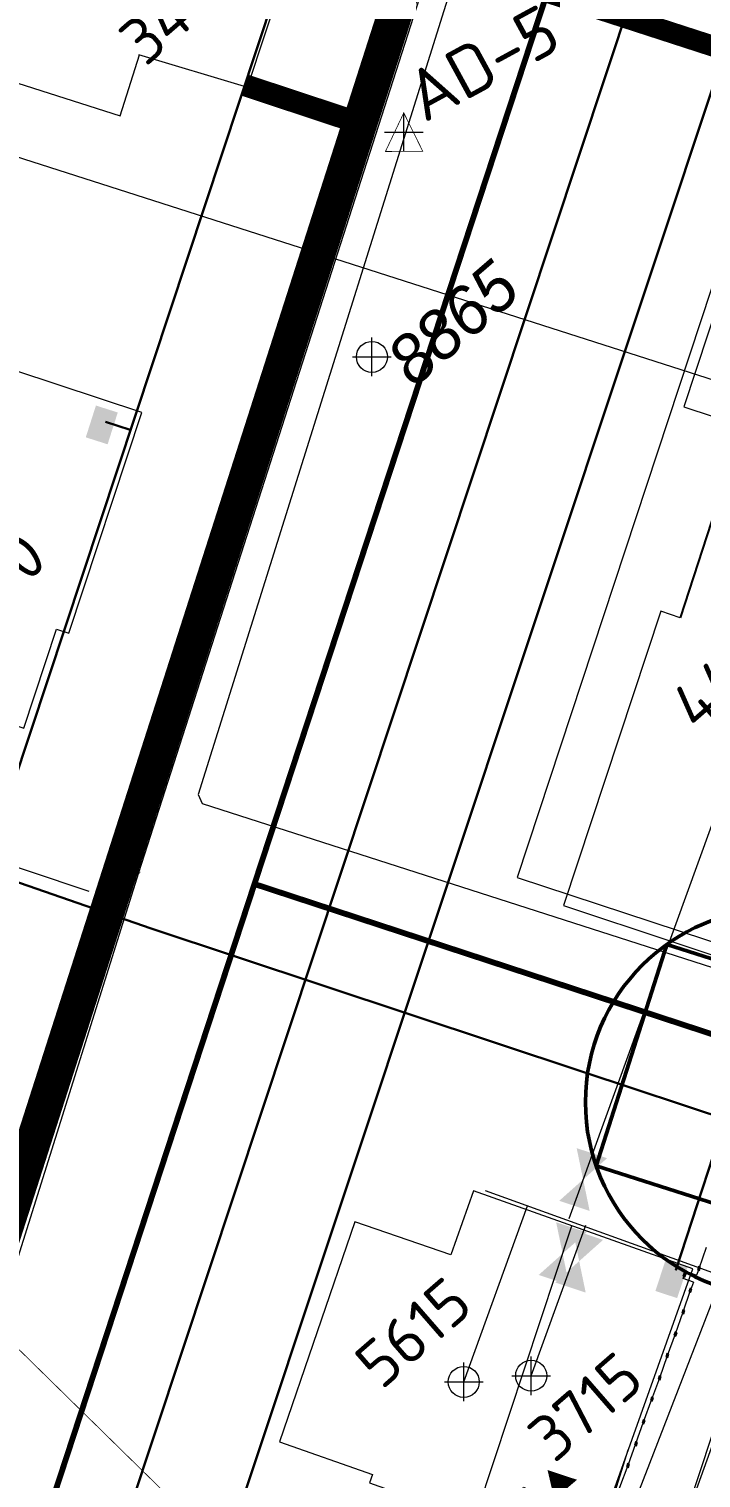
# Model space of a CAD drawing. Header units: millimetres. Extents: x 519 to 9564855, y -810 to 5021775.
# Drawn here: x 9539313.8 to 9539487.2, y 4997115.9 to 4997489.9 of the extents above; entities that cross this region are included whole.
import ezdxf

# ---------------------------------------------------------------- set-up
doc = ezdxf.new("R2010")
doc.units = ezdxf.units.MM
doc.header["$LTSCALE"] = 2
doc.header["$MEASUREMENT"] = 0
doc.header["$PDMODE"] = 2
doc.header["$PDSIZE"] = 5
doc.linetypes.add('ACAD_ISO02W100', pattern=[15, 12, -3])
for name, color, linetype, lineweight in [('200 скв. на 2010 год', 61, 'Continuous', 0), ('PPLINE_GAS', 4, 'GAS_LINE', 30), ('Оптиковолоконный кабель', 220, 'CAB6', 20), ('Скв на 2025 допы от ХеКай', 204, 'Continuous', 0), ('Скважины на 2026', 222, 'Continuous', 50), ('Электро', 1, 'Continuous', 30), ('Электроснаб', 1, 'Continuous', 18), ('Электроснабжене', 1, 'Continuous', 18)]:
    doc.layers.add(name, color=color, linetype=linetype, lineweight=lineweight)
for name, color, linetype in [('Existing roads', 41, 'Continuous'), ('Gaz', 4, 'Continuous'), ('OilColl&Flowlines', 3, 'Continuous'), ('POINT', 7, 'Continuous'), ('PT_ID', 7, 'Continuous'), ('ROAD_GROUND', 9, 'Continuous'), ('Stage 12 wells.Text&Frame', 52, 'Continuous'), ('vodovod', 5, 'Continuous'), ('Скважины  2018 года', 7, 'Continuous'), ('Скважины - Конфликты наземки', 92, 'Continuous'), ('Скважины 2019г.', 241, 'Continuous'), ('Скважины на 2020 год', 140, 'Continuous'), ('Скважины на 2025 год _ОСМОТР', 5, 'Continuous')]:
    doc.layers.add(name, color=color, linetype=linetype)
doc.styles.add('92051501$0$STANDARD', font='simplex.shx')
doc.styles.add('Elect', font='isocpeur.ttf')
doc.styles.add('GeoApp', font='', dxfattribs={"height": 1})
doc.styles.get("Standard").update_dxf_attribs({"font": 'isocpeur.ttf', "width": 0.5})
doc.styles.add('STD', font='txt')
doc.styles.get('GeoApp').set_extended_font_data('D431', italic=True)
doc.linetypes.add('CAB', pattern='A,0.7,-0.43403,["K",Standard,S=0.9,R=0,X=-0.4,Y=-0.3],-0.8', length=1.93403)
doc.linetypes.add('CAB6', pattern='A,0.9,-0.9,["6",Standard,S=0.9,R=0,X=-0.8,Y=-0.4],11', length=12.8)
doc.linetypes.add('g5_121_g', pattern='A,4,-0.4,["Г",GeoApp,S=1,R=0,X=0,Y=-0.5],-1.2,12', length=17.6)
doc.linetypes.add('GAS_LINE', pattern='A,0.5,-0.2,["G",92051501$0$STANDARD,S=0.1,R=0,X=-0.1,Y=-0.05],-0.05', length=0.75)
doc.linetypes.add('WTR_LINE', pattern='A,0.5,-0.2,["W",92051501$0$STANDARD,S=0.1,R=0,X=-0.1,Y=-0.05],-0.05', length=0.75)

# ---------------------------------------------------------------- blocks, each defined once
blk = doc.blocks.new('CROSS')
at = {"color": 0}
for p, q in [((-50, 0), (50, 0)), ((0, -50), (0, 50))]:
    blk.add_line(p, q, dxfattribs=at)

msp = doc.modelspace()

# ---------------------------------------------------------------- hatches: boundary and pattern name
at = {"layer": 'Электро'}
msp.add_hatch(color=256, dxfattribs=at).paths.add_polyline_path([(9539336.72519, 4997390.94281), (9539331.09306, 4997392.73857), (9539328.47509, 4997384.52772), (9539334.10721, 4997382.73195)])
at = {"layer": 'Электро', "ltscale": 0.5}
msp.add_hatch(color=256, dxfattribs=at).paths.add_polyline_path([(9539475.45178, 4997164.18323), (9539481.06402, 4997162.32624), (9539483.77125, 4997170.5081), (9539478.15901, 4997172.36508)])
at = {"layer": 'Электроснаб', "lineweight": 0}
msp.add_hatch(color=1, dxfattribs=at).paths.add_polyline_path([(9539336.72519, 4997390.94281), (9539331.09306, 4997392.73857), (9539328.47509, 4997384.52772), (9539334.10721, 4997382.73195)])
at = {"layer": 'Электроснаб', "lineweight": 0, "ltscale": 0.5}
msp.add_hatch(color=1, dxfattribs=at).paths.add_polyline_path([(9539475.45178, 4997164.18323), (9539481.06402, 4997162.32624), (9539483.77125, 4997170.5081), (9539478.15901, 4997172.36508)])
at = {"layer": 'Электроснабжене', "lineweight": 0}
msp.add_hatch(color=1, dxfattribs=at).paths.add_polyline_path([(9539336.72519, 4997390.94281), (9539331.09306, 4997392.73857), (9539328.47509, 4997384.52772), (9539334.10721, 4997382.73195)])
at = {"layer": 'Электроснабжене', "lineweight": 0, "ltscale": 0.5}
msp.add_hatch(color=1, dxfattribs=at).paths.add_polyline_path([(9539475.45178, 4997164.18323), (9539481.06402, 4997162.32624), (9539483.77125, 4997170.5081), (9539478.15901, 4997172.36508)])

# ---------------------------------------------------------------- linework, layer by layer
at = {"color": 0, "linetype": 'ByBlock', "lineweight": 0, "ltscale": 5, "const_width": 0.2}
msp.add_lwpolyline([(9539410.52999, 4997468.28622), (9539405.79968, 4997458.31593), (9539415.42112, 4997458.38014), (9539410.52999, 4997468.28622)], dxfattribs=at)
at = {"color": 3, "linetype": 'ByBlock', "lineweight": 0, "ltscale": 80}
msp.add_lwpolyline([(9539219.338, 4997304.242), (9539329.24076, 4997267.39262)], dxfattribs=at)
at = {"lineweight": 0}
for points, elevation in [([(9539483.35697, 4997168.62947), (9539482.85352, 4997168.81661), (9539482.55947, 4997167.9562), (9539483.05873, 4997167.77341), (9539483.35697, 4997168.62947)], -1.157), ([(9539487.10297, 4997170.29347), (9539486.59952, 4997170.48061), (9539486.30547, 4997169.6202), (9539486.80473, 4997169.43741), (9539487.10297, 4997170.29347)], -0.979), ([(9539484.89597, 4997164.71647), (9539484.39252, 4997164.90361), (9539484.09847, 4997164.0432), (9539484.59773, 4997163.86041), (9539484.89597, 4997164.71647)], -0.959), ([(9539483.05197, 4997159.12447), (9539482.54852, 4997159.31161), (9539482.25447, 4997158.4512), (9539482.75373, 4997158.26841), (9539483.05197, 4997159.12447)], -0.941), ([(9539481.04197, 4997153.40647), (9539480.53852, 4997153.59361), (9539480.24447, 4997152.7332), (9539480.74373, 4997152.55041), (9539481.04197, 4997153.40647)], -0.962), ([(9539478.95097, 4997147.84147), (9539478.44752, 4997148.02861), (9539478.15347, 4997147.1682), (9539478.65273, 4997146.98541), (9539478.95097, 4997147.84147)], -0.969), ([(9539476.95597, 4997142.08547), (9539476.45252, 4997142.27261), (9539476.15847, 4997141.4122), (9539476.65773, 4997141.22941), (9539476.95597, 4997142.08547)], -0.571), ([(9539474.96197, 4997136.54447), (9539474.45852, 4997136.73161), (9539474.16447, 4997135.8712), (9539474.66373, 4997135.68841), (9539474.96197, 4997136.54447)], -0.898), ([(9539472.80897, 4997130.72547), (9539472.30552, 4997130.91261), (9539472.01147, 4997130.0522), (9539472.51073, 4997129.86941), (9539472.80897, 4997130.72547)], -0.962), ([(9539470.83397, 4997125.08647), (9539470.33052, 4997125.27361), (9539470.03647, 4997124.4132), (9539470.53573, 4997124.23041), (9539470.83397, 4997125.08647)], -0.92), ([(9539468.78997, 4997119.46647), (9539468.28652, 4997119.65361), (9539467.99247, 4997118.7932), (9539468.49173, 4997118.61041), (9539468.78997, 4997119.46647)], -0.934)]:
    msp.add_lwpolyline(points, dxfattribs=dict(at, elevation=elevation))
at = {"color": 0, "linetype": 'ByBlock', "lineweight": 0, "ltscale": 5}
msp.add_point((9539410.53, 4997463.3), dxfattribs=at)
at = {"layer": '200 скв. на 2010 год', "color": 0, "linetype": 'ByBlock', "lineweight": 0}
for points in [[(9539342.04143, 4997483.31738), (9539370.16255, 4997474.93701), (9539389.01798, 4997531.92241), (9539382.41922, 4997534.10582)], [(9539263.92395, 4997353.83564), (9539255.47301, 4997328.30921), (9539312.45841, 4997309.45377), (9539320.90515, 4997334.98174)], [(9539481.86453, 4997337.96789), (9539476.87759, 4997339.61798), (9539451.73701, 4997263.63745), (9539508.72241, 4997244.78202), (9539516.19392, 4997267.36263)], [(9539402.47436, 4997116.83422), (9539401.70376, 4997114.6701), (9539458.24976, 4997094.53524), (9539485.09624, 4997169.9299), (9539428.55024, 4997190.06476), (9539422.6688, 4997173.54753)]]:
    msp.add_lwpolyline(points, dxfattribs=at)
msp.add_lwpolyline([(9539483.68202, 4997107.67759), (9539559.66255, 4997082.53701), (9539578.51798, 4997139.52241), (9539502.53745, 4997164.66299)], close=True, dxfattribs=at)
at = {"layer": '200 скв. на 2010 год', "color": 0, "lineweight": 0}
msp.add_lwpolyline([(9539464.21052, 4997109.655), (9539468.40772, 4997123.12785)], dxfattribs=at)
at = {"layer": '200 скв. на 2010 год', "color": 0, "linetype": 'ByBlock', "lineweight": 0}
msp.add_circle((9539443.4, 4997142.3), 4, dxfattribs=at)
msp.add_point((9539443.4, 4997142.3), dxfattribs=at)
at = {"layer": 'Existing roads', "lineweight": 0, "flags": 128}
for points, const_width in [([(9539413.44422, 4997510.46538), (9540168.15974, 4997265.47256)], 5.4), ([(9539396.23074, 4997466.58285), (9539369.47528, 4997475.44165)], 5.7)]:
    msp.add_lwpolyline(points, dxfattribs=dict(at, const_width=const_width))
at = {"layer": 'Gaz', "linetype": 'GAS_LINE', "lineweight": 0, "ltscale": 5}
for points, elevation in [([(9539486.711, 4997169.996), (9539488.631, 4997175.498)], -0.782), ([(9539485.29273, 4997166.4206), (9539482.62298, 4997167.39231), (9539483.30702, 4997169.27169), (9539486.03189, 4997168.27992)], -0.96), ([(9539486.711, 4997169.996), (9539486.03189, 4997168.27992)], -0.782), ([(9539431.756, 4997092.028), (9539432.801, 4997094.234), (9539434.825, 4997098.921), (9539437.4, 4997104.687), (9539439.778, 4997109.91), (9539441.397, 4997113.504), (9539443.63, 4997112.469), (9539449.168, 4997110.279), (9539460.288, 4997105.668), (9539463.158, 4997104.578), (9539464.1, 4997107.18), (9539466.259, 4997113.507), (9539468.398, 4997119.169), (9539470.442, 4997124.789), (9539472.417, 4997130.428), (9539474.57, 4997136.247), (9539476.564, 4997141.788), (9539478.559, 4997147.544), (9539480.65, 4997153.109), (9539482.66, 4997158.827), (9539484.504, 4997164.419)], -0.81), ([(9539485.29273, 4997166.4206), (9539484.504, 4997164.419)], -0.782)]:
    msp.add_lwpolyline(points, dxfattribs=dict(at, elevation=elevation))
at = {"layer": 'OilColl&Flowlines', "color": 3, "linetype": 'ByBlock', "lineweight": 0, "ltscale": 5}
for p, q in [((9539276.8168, 4997467.80014), (9539560.80567, 4997376.81724)), ((9539496.05755, 4997441.62152), (9539439.78261, 4997270.90887)), ((9539492.8, 4997292.2), (9539453.1297, 4997182.78728)), ((9539439.78261, 4997270.90887), (9539530.53849, 4997241.01492)), ((9539431.55762, 4997190.12368), (9539852.22318, 4997038.08603, 0)), ((9539426, 4997140.7), (9539442.44113, 4997186.19015)), ((9539395, 4997003), (9539453.8899, 4997180.97863)), ((9539443.4, 4997142.3), (9539457.50455, 4997181.20107)), ((9539472.5, 4997075.3), (9539504.31551, 4997163.8274))]:
    msp.add_line(p, q, dxfattribs=at)
at = {"layer": 'OilColl&Flowlines', "color": 3, "linetype": 'ByBlock', "lineweight": 0, "ltscale": 80, "const_width": 0.2}
msp.add_lwpolyline([(9539197.89382, 4997187.33847), (9539310.07041, 4997150.20079), (9539391.63452, 4997070.12939), (9540260.79153, 4996756.74505), (9540260.79153, 4996756.74505)], dxfattribs=at)
at = {"layer": 'OilColl&Flowlines', "linetype": 'ByBlock', "lineweight": 0, "elevation": 0}
msp.add_lwpolyline([(9539451.42494, 4997116.69622, 8, 0, 0), (9539449.36491, 4997110.44622, 0, 8, 0), (9539446.73783, 4997102.47585, 8, 8, 0)], format="xyseb", dxfattribs=at)
at = {"layer": 'OilColl&Flowlines', "linetype": 'ByBlock', "lineweight": 0}
for points in [[(9539462.99286, 4997198.45011), (9539456.81284, 4997192.94555), (9539455.13575, 4997201.04989)], [(9539458.48992, 4997184.84121), (9539450.63281, 4997187.44098), (9539456.81284, 4997192.94555)], [(9539457.70119, 4997179.32434), (9539451.52117, 4997173.81977), (9539449.84409, 4997181.92411)], [(9539461.96989, 4997177.37508), (9539455.78987, 4997171.87052), (9539454.11278, 4997179.97486)], [(9539453.19825, 4997165.71543), (9539445.34114, 4997168.31521), (9539451.52117, 4997173.81977)], [(9539457.46695, 4997163.76617), (9539449.60984, 4997166.36595), (9539455.78987, 4997171.87052)]]:
    msp.add_solid(points, dxfattribs=at)
at = {"layer": 'PPLINE_GAS', "linetype": 'g5_121_g'}
msp.add_lwpolyline([(9534778.5479, 4998536.78098), (9534874.18051, 4998503.20616), (9535072.84513, 4998402.39372), (9535451.90206, 4998298.75678), (9537303.35592, 4997704.5983), (9537377.97521, 4997927.57471), (9538200.14956, 4997654.43587), (9538214.55082, 4997649.50142), (9538234.24131, 4997643.04917), (9538590.1015, 4997520.55902), (9539125.3331, 4997334.13457), (9539210.91174, 4997304.42884), (9539345.38339, 4997257.75155), (9539456.46224, 4997220.86465), (9539620.38329, 4997166.42999), (9539867.53158, 4997084.35735), (9540014.59686, 4997034.46686), (9540009.45675, 4997018.26256), (9541300.177, 4996571.493), (9541398.857, 4996623.815), (9541532.03867, 4997015.00349), (9541563.89422, 4997108.93401), (9541575.96726, 4997105.29839)], dxfattribs=at)
at = {"layer": 'ROAD_GROUND', "color": 8, "lineweight": 0, "const_width": 9}
msp.add_lwpolyline([(9538168.13692, 4996192.29876), (9538805.97571, 4995984.92129), (9538860.69347, 4995981.95483), (9538916.32278, 4996002.79016), (9538941.43808, 4996037.20742), (9539685.18655, 4998357.98738)], dxfattribs=at)
at = {"layer": 'ROAD_GROUND', "color": 8, "lineweight": 0}
msp.add_lwpolyline([(9538168.47242, 4996193.72235), (9538805.93795, 4995986.46624), (9538859.637, 4995983.555), (9538913.837, 4996003.855), (9538938.137, 4996037.155), (9539606.837, 4998123.755)], dxfattribs=at)
at = {"layer": 'vodovod', "linetype": 'WTR_LINE', "lineweight": 0, "ltscale": 20}
for points, elevation in [([(9539769.579, 4997716.79), (9539773.668, 4997731.337), (9539521.375, 4997815.58), (9539357.466, 4997292.319), (9539358.476, 4997289.972), (9540019.055, 4997077.635), (9540020.063, 4997074.757), (9539989.584, 4996980.034), (9539950.709, 4996854.164), (9539963.098, 4996849.582), (9539963.098, 4996849.582)], 0.197), ([(9539464.029, 4997101.609), (9539466.64, 4997100.614), (9539519.89262, 4997238.08612)], -1.286)]:
    msp.add_lwpolyline(points, dxfattribs=dict(at, elevation=elevation))
at = {"layer": 'Оптиковолоконный кабель', "linetype": 'CAB', "lineweight": 0, "ltscale": 0.5, "elevation": -22.9908}
msp.add_lwpolyline([(9538945.5025, 4996027.6702), (9539136.9889, 4996618.2984), (9539342.2, 4997272.1911), (9539684.82097, 4998339.78463), (9539691.21255, 4998359.06955), (9539907.5384, 4998290.4285), (9540350.8967, 4998144.8157), (9540780.8997, 4998002.4946), (9541150.3086, 4997881.8374), (9541746.8166, 4997686.4776), (9541758.9843, 4997690.1748), (9541816.099, 4997851.4509), (9541843.129, 4997841.3058), (9541852.7108, 4997838.3727)], dxfattribs=at)
at = {"layer": 'Скв на 2025 допы от ХеКай', "color": 244, "linetype": 'ACAD_ISO02W100', "lineweight": 0, "true_color": 0x991b1e, "const_width": 1.5, "elevation": 23.89046}
for points in [[(9534979.02349, 4997234.22329), (9534991.48963, 4997272.62823), (9535106.23171, 4997237.03287), (9535120.56024, 4997221.5405), (9535244.12576, 4997249.5346), (9537470.7969, 4996557.32601), (9537504.74657, 4996520.61879), (9537600.25634, 4996490.98969), (9537649.02056, 4996502.03736), (9538159.70206, 4996343.61342), (9538350.7216, 4996284.35522), (9538541.74114, 4996225.09702), (9538732.76507, 4996165.85294), (9538761.24948, 4996157.00101), (9538828.27048, 4996136.20971), (9538923.447, 4996105.53229), (9538983.87776, 4996085.78217), (9539109.12615, 4996467.2582), (9539371.99663, 4997269.22699), (9539580.04443, 4997902.88986), (9539655.17686, 4998179.87523), (9539745.95467, 4998456.36228), (9539768.58854, 4998525.29955), (9539771.34729, 4998524.39378)], [(9539371.99663, 4997269.22699), (9539639.56304, 4997181.37805), (9539953.29769, 4997078.30478), (9540678.73072, 4996840.1926), (9540701.13885, 4996795.87752), (9540805.94244, 4996761.46782), (9540850.25751, 4996783.87595), (9541778.96857, 4996478.95625), (9541933.60866, 4996924.71284), (9541959.59701, 4997000.01304), (9541984.406, 4997071.89607), (9542017.0262, 4997166.41176), (9542028.623, 4997200.01304), (9542056.87793, 4997285.92151), (9542079.72467, 4997355.5053), (9542077.25468, 4997367.30989), (9542097.18736, 4997428.05079), (9542106.17218, 4997436.09083), (9542151.59188, 4997574.39346), (9542047.08076, 4997608.70716), (9542065.79733, 4997665.7132), (9542054.72165, 4997718.62031), (9542078.12789, 4997789.91), (9542071.12629, 4997792.23624)]]:
    msp.add_lwpolyline(points, dxfattribs=at)
at = {"layer": 'Скважины  2018 года', "color": 0, "linetype": 'ByBlock', "lineweight": 0}
for points in [[(9539325.84766, 4997554.48585), (9539305.27759, 4997561.71798), (9539280.13701, 4997485.73745), (9539337.33128, 4997467.51204), (9539342.33948, 4997483.22856)], [(9539502.80377, 4997449.02115), (9539501.60522, 4997449.41632), (9539482.8178, 4997392.43358), (9539497.94136, 4997387.44728)]]:
    msp.add_lwpolyline(points, dxfattribs=at)
at = {"layer": 'Скважины - Конфликты наземки', "linetype": 'ByBlock', "lineweight": 0}
msp.add_circle((9539402.3, 4997405.3), 4, dxfattribs=at)
at = {"layer": 'Скважины - Конфликты наземки', "linetype": 'ByBlock', "lineweight": 0, "ltscale": 80}
msp.add_point((9539402.3, 4997405.3), dxfattribs=at)
at = {"layer": 'Скважины 2019г.', "color": 0, "linetype": 'ByBlock', "lineweight": 0}
msp.add_lwpolyline([(9539422.6688, 4997173.54753), (9539397.86671, 4997182.03423), (9539378.44182, 4997125.26563), (9539402.47436, 4997116.83422)], dxfattribs=at)
msp.add_circle((9539426, 4997140.7), 4, dxfattribs=at)
msp.add_point((9539426, 4997140.7), dxfattribs=at)
at = {"layer": 'Скважины на 2020 год', "color": 0, "linetype": 'ByBlock', "lineweight": 0}
msp.add_lwpolyline([(9539320.90515, 4997334.98174), (9539324.06254, 4997333.93702), (9539342.91798, 4997390.92241), (9539266.93745, 4997416.06299), (9539248.08202, 4997359.0776), (9539263.92388, 4997353.83567)], dxfattribs=at)
at = {"layer": 'Скважины на 2025 год _ОСМОТР', "color": 0, "linetype": 'ByBlock', "lineweight": -2}
msp.add_lwpolyline([(9539497.94136, 4997387.44728), (9539481.86453, 4997337.96789)], dxfattribs=at)
at = {"layer": 'Скважины на 2026', "linetype": 'ByBlock', "ltscale": 50}
msp.add_lwpolyline([(9539460.17913, 4997196.46257), (9539536.40178, 4997172.17044), (9539554.62087, 4997229.33743), (9539478.39822, 4997253.62956)], close=True, dxfattribs=at)
msp.add_circle((9539507.4, 4997212.9), 50, dxfattribs=at)
at = {"layer": 'Электро'}
for p, q in [((9540127.05978, 4999480.17188, 0), (9538945.38214, 4995919.3316)), ((9540154.57009, 4999471.07195, 0.00006), (9538962.08214, 4995887.9316, 0)), ((9538976.74812, 4996289.55834, -0.00006), (9539409.68147, 4997596.84872, -0.00001)), ((9539480.75766, 4997169.55828), (9539506.33789, 4997248.28611))]:
    msp.add_line(p, q, dxfattribs=at)
at = {"layer": 'Электро', "ltscale": 25}
msp.add_line((9539333.58773, 4997388.48956), (9539339.91601, 4997386.43338), dxfattribs=at)
at = {"layer": 'Электроснаб', "color": 1, "linetype": 'ByBlock', "lineweight": 0}
for p, q in [((9540127.05978, 4999480.17188, 0), (9538945.38214, 4995919.3316)), ((9540154.57009, 4999471.07195, 0.00006), (9538962.08214, 4995887.9316, 0)), ((9539480.75766, 4997169.55828), (9539506.33789, 4997248.28611))]:
    msp.add_line(p, q, dxfattribs=at)
at = {"layer": 'Электроснаб', "color": 1, "lineweight": 0}
msp.add_line((9538976.74812, 4996289.55834, -0.00006), (9539409.68147, 4997596.84872, -0.00001), dxfattribs=at)
at = {"layer": 'Электроснаб', "color": 1, "lineweight": 0, "ltscale": 25}
msp.add_line((9539333.58773, 4997388.48956), (9539339.91601, 4997386.43338), dxfattribs=at)
at = {"layer": 'Электроснабжене', "color": 1, "linetype": 'ByBlock', "lineweight": 0}
for p, q in [((9540127.05978, 4999480.17188, 0), (9538945.38214, 4995919.3316)), ((9540154.57009, 4999471.07195, 0.00006), (9538962.08214, 4995887.9316, 0)), ((9539480.75766, 4997169.55828), (9539506.33789, 4997248.28611))]:
    msp.add_line(p, q, dxfattribs=at)
at = {"layer": 'Электроснабжене', "color": 1, "lineweight": 0}
msp.add_line((9538976.74812, 4996289.55834, -0.00006), (9539409.68147, 4997596.84872, -0.00001), dxfattribs=at)
at = {"layer": 'Электроснабжене', "color": 1, "lineweight": 0, "ltscale": 25}
msp.add_line((9539333.58773, 4997388.48956), (9539339.91601, 4997386.43338), dxfattribs=at)

# ---------------------------------------------------------------- block references
at = {"layer": 'POINT', "lineweight": 0, "xscale": 0.0020000003278255, "yscale": 0.0020000003278255, "zscale": 0.0020000003278255}
msp.add_blockref('CROSS', (9539342.2, 4997272.1911, -23.7487), dxfattribs=at)

# ---------------------------------------------------------------- texts
at = {"layer": '200 скв. на 2010 год', "color": 0, "linetype": 'ByBlock', "lineweight": 0, "style": 'Elect'}
for s, p in [('3414', (9539343.92875, 4997479.99055)), ('3430', (9539293.52508, 4997329.70532)), ('3715', (9539449.37989, 4997119.44248))]:
    msp.add_text(s, height=12, rotation=41, dxfattribs=at).set_placement(p)
at = {"layer": '200 скв. на 2010 год', "color": 0, "lineweight": 0, "style": 'Elect'}
msp.add_text('AD-5', height=13.005168, rotation=28.6026414, dxfattribs=at).set_placement((9539415.80081, 4997465.60693))
at = {"layer": 'PT_ID', "lineweight": 0, "style": 'STD'}
msp.add_text(' 51', height=0.25, dxfattribs=at).set_placement((9539342.2, 4997272.1911, -23.7487))
at = {"layer": 'Stage 12 wells.Text&Frame', "color": 0, "linetype": 'ByBlock', "lineweight": 0, "style": 'Elect'}
msp.add_text('4460', height=12, rotation=41, dxfattribs=at).set_placement((9539486.16083, 4997308.2389))
at = {"layer": 'Скважины  2018 года', "color": 0, "linetype": 'ByBlock', "lineweight": 0, "style": 'Elect'}
msp.add_text('1575', height=12, rotation=41, dxfattribs=at).set_placement((9539295.81287, 4997484.21958))
at = {"layer": 'Скважины - Конфликты наземки', "lineweight": 35, "style": 'GeoApp'}
msp.add_text('8865', height=12.5, rotation=40.8868203, dxfattribs=at).set_placement((9539413.14989, 4997397.125, 47.36082))
at = {"layer": 'Скважины 2019г.', "color": 0, "linetype": 'ByBlock', "lineweight": 0, "style": 'Elect'}
msp.add_text('5615', height=12, rotation=41, dxfattribs=at).set_placement((9539404.78668, 4997138.37498))

doc.saveas('drawing.dxf')
